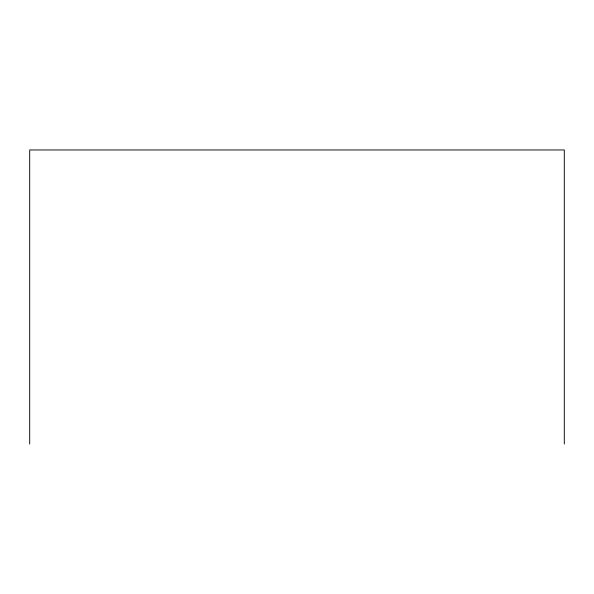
<?xml version="1.0" encoding="UTF-8"?>
<svg xmlns="http://www.w3.org/2000/svg" width="594" height="594" viewBox="0 0 594 594"><rect width="100%" height="100%" fill="white"/><g stroke="black" fill="none" stroke-linecap="round" stroke-linejoin="round"><path stroke-width="0.89" d="M564.3 444.037L564.3 149.963L29.7 149.963L29.7 444.037"/></g></svg>
